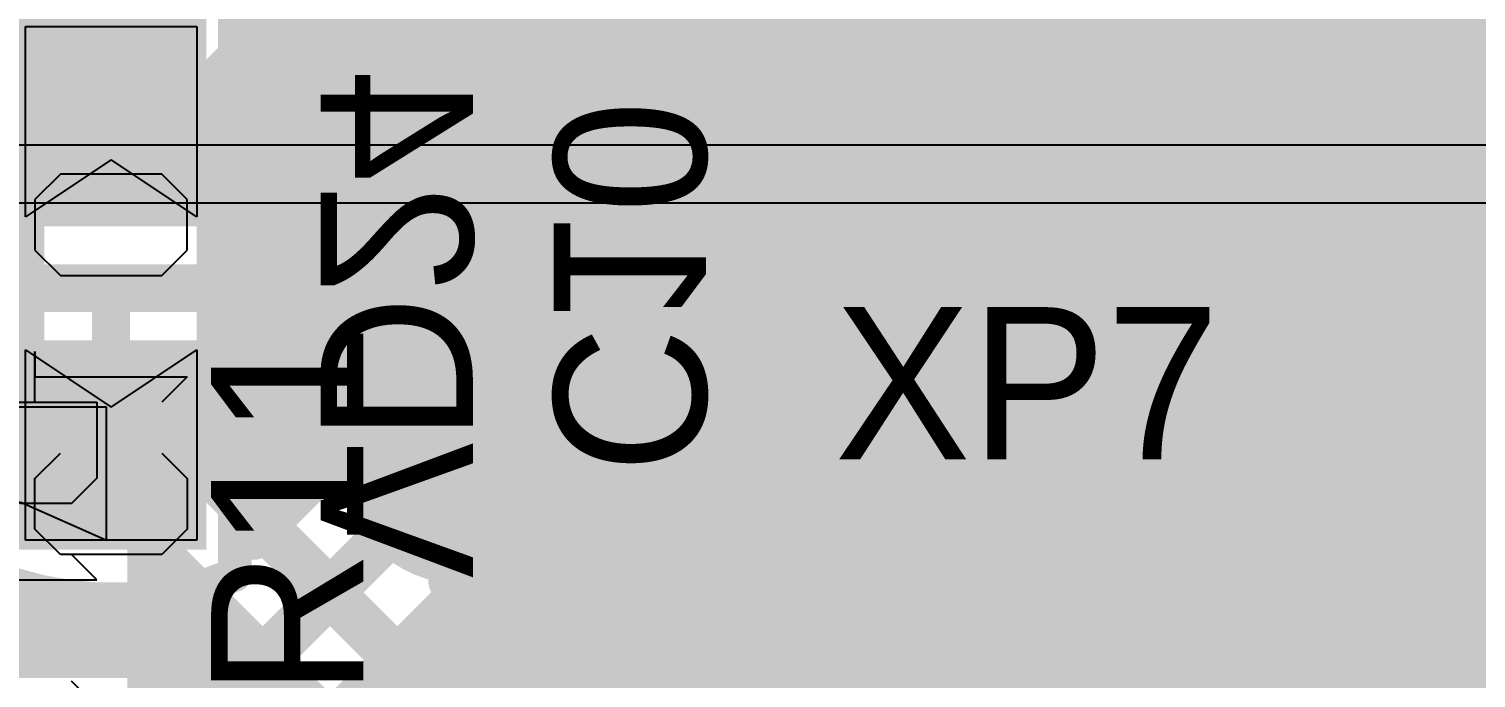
# Model space of a CAD drawing. Header units: millimetres. Extents: x 0.11 to 5.67, y 0.55 to 4.24.
# Drawn here: x 2.3698 to 2.6691, y 1.0856 to 1.22 of the extents above; entities that cross this region are included whole.
import ezdxf

# ---------------------------------------------------------------- set-up
doc = ezdxf.new("R2010")
doc.units = ezdxf.units.MM
doc.header["$MEASUREMENT"] = 0
for name, color, linetype in [('BottomLayer', 5, 'Continuous'), ('BottomOverlay', 54, 'Continuous'), ('BottomPaste', 16, 'Continuous'), ('BottomSolder', 6, 'Continuous'), ('InternalPlane1', 76, 'Continuous'), ('InternalPlane2', 16, 'Continuous'), ('Mechanical3', 76, 'Continuous'), ('MultiLayer', 9, 'Continuous'), ('TopLayer', 1, 'Continuous'), ('TopOverlay', 2, 'Continuous'), ('TopPaste', 8, 'Continuous'), ('TopSolder', 216, 'Continuous'), ('ViaHoleLayer', 16, 'Continuous')]:
    doc.layers.add(name, color=color, linetype=linetype)

# ---------------------------------------------------------------- blocks, each defined once
blk = doc.blocks.new('SCVW06A25020_35')
at = {"layer": 'TopOverlay', "const_width": 0.00787}
for points in [[(-0.03469, 0.34685), (-0.03469, 0.48858)], [(-0.03469, 0.34685), (0.05587, 0.34685)], [(0.05587, -0.03898), (0.05587, 0.34685)]]:
    blk.add_lwpolyline(points, dxfattribs=at)
at = {"layer": 'TopOverlay', "const_width": 0.00394}
for points in [[(-0.03665, 0.34685, 1), (-0.03272, 0.34685, 1)], [(-0.03665, 0.34685, 1), (-0.03272, 0.34685, 1)], [(0.0539, 0.34685, 1), (0.05783, 0.34685, 1)], [(0.0539, 0.34685, 1), (0.05783, 0.34685, 1)]]:
    blk.add_lwpolyline(points, format="xyb", close=True, dxfattribs=at)
blk = doc.blocks.new('RC0603_165')
at = {"layer": 'Mechanical3'}
for p, q in [((-0.04528, -0.01575), (-0.04528, 0.01574)), ((-0.04528, 0.01574), (-0.02953, 0.01574)), ((-0.02953, 0.01574), (-0.02429, 0.01049)), ((-0.00854, 0.01574), (-0.01379, 0.01049)), ((-0.00854, -0.01575), (-0.00854, 0.01574)), ((0.0177, 0.01574), (0.01245, 0.01049)), ((0.0177, -0.01575), (0.0177, 0.01574)), ((-0.02429, 0.01049), (-0.02429, -0.00001)), ((-0.02429, -0.00001), (-0.02953, -0.00525)), ((-0.02953, -0.00525), (-0.04528, -0.00525)), ((-0.03478, -0.00525), (-0.02429, -0.01575)), ((-0.01379, -0.01575), (-0.00329, -0.01575)), ((-0.00329, -0.01575), (-0.00854, -0.01575)), ((0.01245, -0.01575), (0.02294, -0.01575)), ((0.02294, -0.01575), (0.0177, -0.01575))]:
    blk.add_line(p, q, dxfattribs=at)
at = {"layer": 'TopLayer'}
for points in [[(-0.04429, -0.01772), (-0.01673, -0.01772), (-0.04429, 0.01772), (-0.01673, 0.01772)], [(0.04427, 0.01772), (0.01671, 0.01772), (0.04427, -0.01772), (0.01671, -0.01772)]]:
    blk.add_solid(points, dxfattribs=at)
at = {"layer": 'TopOverlay', "const_width": 0.00701}
for points in [[(-0.05217, -0.02559), (-0.05217, 0.02559)], [(0.05217, 0.02559), (-0.05217, 0.02559)], [(0.05217, -0.02559), (0.05217, 0.02559)], [(0.05217, -0.02559), (-0.05217, -0.02559)]]:
    blk.add_lwpolyline(points, dxfattribs=at)
at = {"layer": 'TopOverlay', "const_width": 0.0035}
for points in [[(-0.05392, 0.02559, 1), (-0.05041, 0.02559, 1)], [(-0.05392, 0.02559, 1), (-0.05041, 0.02559, 1)], [(0.05041, 0.02559, 1), (0.05392, 0.02559, 1)], [(0.05041, 0.02559, 1), (0.05392, 0.02559, 1)], [(-0.05392, -0.02559, 1), (-0.05041, -0.02559, 1)], [(-0.05392, -0.02559, 1), (-0.05041, -0.02559, 1)], [(0.05041, -0.02559, 1), (0.05392, -0.02559, 1)], [(0.05041, -0.02559, 1), (0.05392, -0.02559, 1)]]:
    blk.add_lwpolyline(points, format="xyb", close=True, dxfattribs=at)
at = {"layer": 'TopPaste'}
for p, q in [((-0.04429, 0.01772), (-0.04429, -0.01772)), ((-0.01673, 0.01772), (-0.04429, 0.01772)), ((-0.02461, 0), (-0.01673, 0.01772)), ((0.04427, 0.01772), (0.01671, 0.01772)), ((0.01671, 0.01772), (0.02458, 0)), ((0.04427, -0.01772), (0.04427, 0.01772)), ((-0.01673, -0.01772), (-0.02461, 0)), ((0.02458, 0), (0.01671, -0.01772)), ((-0.04429, -0.01772), (-0.01673, -0.01772)), ((0.01671, -0.01772), (0.04427, -0.01772))]:
    blk.add_line(p, q, dxfattribs=at)
at = {"layer": 'TopSolder'}
for points in [[(-0.04626, -0.01969), (-0.01476, -0.01969), (-0.04626, 0.01969), (-0.01476, 0.01969)], [(0.04624, 0.01969), (0.01474, 0.01969), (0.04624, -0.01969), (0.01474, -0.01969)]]:
    blk.add_solid(points, dxfattribs=at)
blk = doc.blocks.new('CC0603_B_269')
at = {"layer": 'BottomLayer'}
for points in [[(-0.05315, -0.01772), (-0.01378, -0.01772), (-0.05315, 0.01772), (-0.01378, 0.01772)], [(0.05315, 0.01772), (0.01378, 0.01772), (0.05315, -0.01772), (0.01378, -0.01772)]]:
    blk.add_solid(points, dxfattribs=at)
at = {"layer": 'BottomOverlay', "const_width": 0.00701}
for points in [[(-0.06031, -0.02558, -0.201181), (-0.06035, 0.02547)], [(0.06042, 0.02547, -0.201181), (0.06038, -0.02558)]]:
    blk.add_lwpolyline(points, format="xyb", dxfattribs=at)
at = {"layer": 'BottomOverlay', "const_width": 0.0035}
for points in [[(-0.0621, 0.02547, 1), (-0.0586, 0.02547, 1)], [(-0.06172, 0.0255, 1), (-0.05821, 0.0255, 1)], [(0.05828, 0.0255, 1), (0.06179, 0.0255, 1)], [(0.05867, 0.02547, 1), (0.06217, 0.02547, 1)], [(-0.06206, -0.02558, 1), (-0.05856, -0.02558, 1)], [(-0.06179, -0.02559, 1), (-0.05829, -0.02559, 1)], [(0.05829, -0.02559, 1), (0.06179, -0.02559, 1)], [(0.05863, -0.02558, 1), (0.06213, -0.02558, 1)]]:
    blk.add_lwpolyline(points, format="xyb", close=True, dxfattribs=at)
at = {"layer": 'BottomOverlay', "const_width": 0.00701}
for points in [[(-0.05996, 0.0255), (0.06004, 0.0255)], [(-0.06004, -0.02559), (0.06004, -0.02559)]]:
    blk.add_lwpolyline(points, dxfattribs=at)
at = {"layer": 'BottomPaste'}
for p, q in [((-0.05315, -0.01772), (-0.05315, 0.01772)), ((-0.05315, 0.01772), (-0.01378, 0.01772)), ((-0.01378, 0.01772), (-0.02559, 0)), ((0.02559, 0), (0.01378, 0.01772)), ((0.01378, 0.01772), (0.05315, 0.01772)), ((0.05315, 0.01772), (0.05315, -0.01772)), ((-0.02559, 0), (-0.01378, -0.01772)), ((0.01378, -0.01772), (0.02559, 0)), ((-0.01378, -0.01772), (-0.05315, -0.01772)), ((0.05315, -0.01772), (0.01378, -0.01772))]:
    blk.add_line(p, q, dxfattribs=at)
at = {"layer": 'BottomSolder'}
for points in [[(-0.05512, -0.01969), (-0.01181, -0.01969), (-0.05512, 0.01969), (-0.01181, 0.01969)], [(0.05512, 0.01969), (0.01181, 0.01969), (0.05512, -0.01969), (0.01181, -0.01969)]]:
    blk.add_solid(points, dxfattribs=at)
at = {"layer": 'Mechanical3'}
for p, q in [((-0.0561, 0.0105), (-0.05085, 0.01575)), ((-0.05085, 0.01575), (-0.04036, 0.01575)), ((-0.04036, 0.01575), (-0.03511, 0.0105)), ((-0.02462, 0.01575), (-0.01412, 0.01575)), ((-0.01412, 0.01575), (-0.01937, 0.01575)), ((-0.01937, 0.01575), (-0.01937, -0.01574)), ((0.00687, 0.01575), (0.00162, 0.0105)), ((0.01736, 0.01575), (0.00687, 0.01575)), ((0.02261, 0.0105), (0.01736, 0.01575)), ((-0.0561, -0.01049), (-0.0561, 0.0105)), ((0.00162, 0.0105), (0.00162, -0.01049)), ((0.02261, -0.01049), (0.02261, 0.0105)), ((-0.05085, -0.01574), (-0.0561, -0.01049)), ((-0.03511, -0.01049), (-0.04036, -0.01574)), ((-0.01937, -0.01574), (-0.02462, -0.01049)), ((0.00162, -0.01049), (0.00687, -0.01574)), ((0.01736, -0.01574), (0.02261, -0.01049)), ((-0.04036, -0.01574), (-0.05085, -0.01574)), ((0.00687, -0.01574), (0.01736, -0.01574))]:
    blk.add_line(p, q, dxfattribs=at)

msp = doc.modelspace()

# ---------------------------------------------------------------- linework, layer by layer
at = {"layer": 'BottomLayer'}
for points, const_width in [([(2.50689, 1.16043), (2.50689, 1.32972)], 0.01969), ([(2.48327, 1.17028), (2.48327, 1.31926)], 0.00787), ([(2.53051, 1.17028), (2.53051, 1.26476)], 0.00787), ([(2.38681, 1.20079), (2.38681, 1.23329)], 0.00984), ([(2.41831, 1.16732), (2.41831, 1.23425)], 0.00787), ([(2.53964, 1.0706), (2.69318, 1.22414)], 0.00787), ([(2.41831, 1.21948), (2.48327, 1.21948)], 0.00787), ([(2.53051, 1.21948), (2.68852, 1.21948)], 0.00787), ([(2.41831, 1.21161), (2.48327, 1.21161)], 0.00787), ([(2.53051, 1.21161), (2.68065, 1.21161)], 0.00787), ([(2.55217, 1.05807), (2.70571, 1.21161)], 0.00787), ([(2.41831, 1.20374), (2.48327, 1.20374)], 0.00787), ([(2.53051, 1.20374), (2.67278, 1.20374)], 0.00787), ([(2.41831, 1.19586), (2.48327, 1.19586)], 0.00787), ([(2.53051, 1.19586), (2.6649, 1.19586)], 0.00787), ([(2.41831, 1.18799), (2.48327, 1.18799)], 0.00787), ([(2.53051, 1.18799), (2.65703, 1.18799)], 0.00787), ([(2.41831, 1.18011), (2.48327, 1.18011)], 0.00787), ([(2.53051, 1.18011), (2.64915, 1.18011)], 0.00787), ([(2.41831, 1.17224), (2.48327, 1.17224)], 0.00787), ([(2.53051, 1.17224), (2.64128, 1.17224)], 0.00787), ([(2.66633, 1.17224), (3.45374, 1.17224)], 0.00787), ([(2.35531, 1.16732), (2.41831, 1.16732)], 0.00787), ([(2.35728, 1.16535), (2.41634, 1.16535)], 0.00787), ([(2.41634, 1.11405), (2.41634, 1.16535)], 0.00787), ([(2.41634, 1.16437), (2.4816, 1.16437)], 0.00787), ([(2.53218, 1.16437), (2.63341, 1.16437)], 0.00787), ([(2.65846, 1.16437), (3.46162, 1.16437)], 0.00787), ([(2.38681, 1.13386), (2.38681, 1.16142)], 0.00787), ([(2.41634, 1.15649), (2.4592, 1.15649)], 0.00787), ([(2.46009, 1.15649), (2.4816, 1.15649)], 0.00787), ([(2.53218, 1.15649), (2.62553, 1.15649)], 0.00787), ([(2.65059, 1.15649), (3.46949, 1.15649)], 0.00787), ([(2.41634, 1.14862), (2.44118, 1.14862)], 0.00787), ([(2.47812, 1.14862), (2.48419, 1.14862)], 0.00787), ([(2.52959, 1.14862), (2.61766, 1.14862)], 0.00787), ([(2.64271, 1.14862), (3.47737, 1.14862)], 0.00787), ([(2.41634, 1.14074), (2.43602, 1.14074)], 0.00787), ([(2.48327, 1.14074), (2.49054, 1.14074)], 0.00787), ([(2.52324, 1.14074), (2.60978, 1.14074)], 0.00787), ([(2.63484, 1.14074), (3.48524, 1.14074)], 0.00787), ([(2.36122, 1.13386), (2.38681, 1.13386)], 0.00787), ([(2.38681, 1.13386), (2.4124, 1.13386)], 0.00787), ([(2.41634, 1.13287), (2.43413, 1.13287)], 0.00787), ([(2.41634, 1.11405), (2.43407, 1.13178)], 0.00787), ([(2.41929, 1.09055), (2.45965, 1.13091)], 0.00984), ([(2.48516, 1.13287), (2.60191, 1.13287)], 0.00787), ([(2.62696, 1.13287), (3.49311, 1.13287)], 0.00787), ([(2.41634, 1.125), (2.42729, 1.125)], 0.00787), ([(2.48454, 1.125), (2.59404, 1.125)], 0.00787), ([(2.61909, 1.125), (3.50099, 1.125)], 0.00787), ([(2.41634, 1.11712), (2.41942, 1.11712)], 0.00787), ([(2.48121, 1.11712), (2.58616, 1.11712)], 0.00787), ([(2.61122, 1.11712), (3.50886, 1.11712)], 0.00787), ([(2.47328, 1.10925), (2.57829, 1.10925)], 0.00787), ([(2.60334, 1.10925), (3.51674, 1.10925)], 0.00787), ([(2.43251, 1.07733), (2.46052, 1.10533)], 0.00787), ([(2.45656, 1.10137), (2.57041, 1.10137)], 0.00787), ([(2.59547, 1.10137), (3.52461, 1.10137)], 0.00787), ([(2.35236, 1.09055), (2.41929, 1.09055)], 0.00984), ([(2.44869, 1.0935), (2.56254, 1.0935)], 0.00787), ([(2.58759, 1.0935), (3.53248, 1.0935)], 0.00787), ([(2.44081, 1.08563), (2.55467, 1.08563)], 0.00787), ([(2.57972, 1.08563), (3.54036, 1.08563)], 0.00787)]:
    msp.add_lwpolyline(points, dxfattribs=dict(at, const_width=const_width))
for points, const_width in [([(2.41634, 1.21948, 1), (2.42028, 1.21948, 1)], 0.00394), ([(2.4813, 1.21948, 1), (2.48524, 1.21948, 1)], 0.00394), ([(2.52854, 1.21948, 1), (2.53248, 1.21948, 1)], 0.00394), ([(2.41634, 1.21161, 1), (2.42028, 1.21161, 1)], 0.00394), ([(2.4813, 1.21161, 1), (2.48524, 1.21161, 1)], 0.00394), ([(2.52854, 1.21161, 1), (2.53248, 1.21161, 1)], 0.00394), ([(2.41634, 1.20374, 1), (2.42028, 1.20374, 1)], 0.00394), ([(2.4813, 1.20374, 1), (2.48524, 1.20374, 1)], 0.00394), ([(2.52854, 1.20374, 1), (2.53248, 1.20374, 1)], 0.00394), ([(2.67081, 1.20374, 1), (2.67474, 1.20374, 1)], 0.00394), ([(2.38435, 1.20079, 1), (2.38927, 1.20079, 1)], 0.00492), ([(2.41634, 1.19586, 1), (2.42028, 1.19586, 1)], 0.00394), ([(2.4813, 1.19586, 1), (2.48524, 1.19586, 1)], 0.00394), ([(2.52854, 1.19586, 1), (2.53248, 1.19586, 1)], 0.00394), ([(2.66293, 1.19586, 1), (2.66687, 1.19586, 1)], 0.00394), ([(2.41634, 1.18799, 1), (2.42028, 1.18799, 1)], 0.00394), ([(2.4813, 1.18799, 1), (2.48524, 1.18799, 1)], 0.00394), ([(2.52854, 1.18799, 1), (2.53248, 1.18799, 1)], 0.00394), ([(2.65506, 1.18799, 1), (2.659, 1.18799, 1)], 0.00394), ([(2.41634, 1.18011, 1), (2.42028, 1.18011, 1)], 0.00394), ([(2.4813, 1.18011, 1), (2.48524, 1.18011, 1)], 0.00394), ([(2.52854, 1.18011, 1), (2.53248, 1.18011, 1)], 0.00394), ([(2.64719, 1.18011, 1), (2.65112, 1.18011, 1)], 0.00394), ([(2.41634, 1.17224, 1), (2.42028, 1.17224, 1)], 0.00394), ([(2.4813, 1.17224, 1), (2.48524, 1.17224, 1)], 0.00394), ([(2.52854, 1.17224, 1), (2.53248, 1.17224, 1)], 0.00394), ([(2.63931, 1.17224, 1), (2.64325, 1.17224, 1)], 0.00394), ([(2.66437, 1.17224, 1), (2.6683, 1.17224, 1)], 0.00394), ([(2.4813, 1.17028, 1), (2.48524, 1.17028, 1)], 0.00394), ([(2.4813, 1.17028, 1), (2.48524, 1.17028, 1)], 0.00394), ([(2.52854, 1.17028, 1), (2.53248, 1.17028, 1)], 0.00394), ([(2.52854, 1.17028, 1), (2.53248, 1.17028, 1)], 0.00394), ([(2.41634, 1.16732, 1), (2.42028, 1.16732, 1)], 0.00394), ([(2.41634, 1.16732, 1), (2.42028, 1.16732, 1)], 0.00394), ([(2.50098, 1.16043, 1), (2.5128, 1.16043, 1)], 0.01181), ([(2.50197, 1.16043, 1), (2.51181, 1.16043, 1)], 0.00984), ([(2.41437, 1.16535, 1), (2.41831, 1.16535, 1)], 0.00394), ([(2.41437, 1.16535, 1), (2.41831, 1.16535, 1)], 0.00394), ([(2.41437, 1.16437, 1), (2.41831, 1.16437, 1)], 0.00394), ([(2.47963, 1.16437, 1), (2.48357, 1.16437, 1)], 0.00394), ([(2.53021, 1.16437, 1), (2.53414, 1.16437, 1)], 0.00394), ([(2.63144, 1.16437, 1), (2.63537, 1.16437, 1)], 0.00394), ([(2.65649, 1.16437, 1), (2.66043, 1.16437, 1)], 0.00394), ([(2.38484, 1.16142, 1), (2.38878, 1.16142, 1)], 0.00394), ([(2.53051, 1.16043, 1), (2.53445, 1.16043, 1)], 0.00394), ([(2.53051, 1.16043, 1), (2.53445, 1.16043, 1)], 0.00394), ([(2.41437, 1.15649, 1), (2.41831, 1.15649, 1)], 0.00394), ([(2.45723, 1.15649, 1), (2.46117, 1.15649, 1)], 0.00394), ([(2.45812, 1.15649, 1), (2.46206, 1.15649, 1)], 0.00394), ([(2.47964, 1.15649, 1), (2.48357, 1.15649, 1)], 0.00394), ([(2.53021, 1.15649, 1), (2.53414, 1.15649, 1)], 0.00394), ([(2.62356, 1.15649, 1), (2.6275, 1.15649, 1)], 0.00394), ([(2.64862, 1.15649, 1), (2.65256, 1.15649, 1)], 0.00394), ([(2.41437, 1.14862, 1), (2.41831, 1.14862, 1)], 0.00394), ([(2.43921, 1.14862, 1), (2.44314, 1.14862, 1)], 0.00394), ([(2.47615, 1.14862, 1), (2.48008, 1.14862, 1)], 0.00394), ([(2.48222, 1.14862, 1), (2.48616, 1.14862, 1)], 0.00394), ([(2.52762, 1.14862, 1), (2.53156, 1.14862, 1)], 0.00394), ([(2.61569, 1.14862, 1), (2.61963, 1.14862, 1)], 0.00394), ([(2.64074, 1.14862, 1), (2.64468, 1.14862, 1)], 0.00394), ([(2.41437, 1.14074, 1), (2.41831, 1.14074, 1)], 0.00394), ([(2.43405, 1.14074, 1), (2.43799, 1.14074, 1)], 0.00394), ([(2.4813, 1.14074, 1), (2.48524, 1.14074, 1)], 0.00394), ([(2.48857, 1.14074, 1), (2.49251, 1.14074, 1)], 0.00394), ([(2.52127, 1.14074, 1), (2.52521, 1.14074, 1)], 0.00394), ([(2.60782, 1.14074, 1), (2.61175, 1.14074, 1)], 0.00394), ([(2.63287, 1.14074, 1), (2.63681, 1.14074, 1)], 0.00394), ([(2.45374, 1.13091, 1), (2.46555, 1.13091, 1)], 0.01181), ([(2.38484, 1.13386, 1), (2.38878, 1.13386, 1)], 0.00394), ([(2.38484, 1.13386, 1), (2.38878, 1.13386, 1)], 0.00394), ([(2.38484, 1.13386, 1), (2.38878, 1.13386, 1)], 0.00394), ([(2.41043, 1.13386, 1), (2.41437, 1.13386, 1)], 0.00394), ([(2.41437, 1.13287, 1), (2.41831, 1.13287, 1)], 0.00394), ([(2.4321, 1.13178, 1), (2.43604, 1.13178, 1)], 0.00394), ([(2.4321, 1.13178, 1), (2.43604, 1.13178, 1)], 0.00394), ([(2.43216, 1.13287, 1), (2.4361, 1.13287, 1)], 0.00394), ([(2.45719, 1.13091, 1), (2.46211, 1.13091, 1)], 0.00492), ([(2.48319, 1.13287, 1), (2.48713, 1.13287, 1)], 0.00394), ([(2.48327, 1.13091, 1), (2.4872, 1.13091, 1)], 0.00394), ([(2.48327, 1.13091, 1), (2.4872, 1.13091, 1)], 0.00394), ([(2.59994, 1.13287, 1), (2.60388, 1.13287, 1)], 0.00394), ([(2.625, 1.13287, 1), (2.62893, 1.13287, 1)], 0.00394), ([(2.41437, 1.125, 1), (2.41831, 1.125, 1)], 0.00394), ([(2.42532, 1.125, 1), (2.42926, 1.125, 1)], 0.00394), ([(2.48258, 1.125, 1), (2.48651, 1.125, 1)], 0.00394), ([(2.59207, 1.125, 1), (2.596, 1.125, 1)], 0.00394), ([(2.61712, 1.125, 1), (2.62106, 1.125, 1)], 0.00394), ([(2.41437, 1.11712, 1), (2.41831, 1.11712, 1)], 0.00394), ([(2.41745, 1.11712, 1), (2.42138, 1.11712, 1)], 0.00394), ([(2.47924, 1.11712, 1), (2.48318, 1.11712, 1)], 0.00394), ([(2.58419, 1.11712, 1), (2.58813, 1.11712, 1)], 0.00394), ([(2.60925, 1.11712, 1), (2.61319, 1.11712, 1)], 0.00394), ([(2.41437, 1.11405, 1), (2.41831, 1.11405, 1)], 0.00394), ([(2.41437, 1.11405, 1), (2.41831, 1.11405, 1)], 0.00394), ([(2.47131, 1.10925, 1), (2.47525, 1.10925, 1)], 0.00394), ([(2.57632, 1.10925, 1), (2.58026, 1.10925, 1)], 0.00394), ([(2.60137, 1.10925, 1), (2.60531, 1.10925, 1)], 0.00394), ([(2.45855, 1.10533, 1), (2.46249, 1.10533, 1)], 0.00394), ([(2.45855, 1.10533, 1), (2.46249, 1.10533, 1)], 0.00394), ([(2.45459, 1.10137, 1), (2.45853, 1.10137, 1)], 0.00394), ([(2.56845, 1.10137, 1), (2.57238, 1.10137, 1)], 0.00394), ([(2.5935, 1.10137, 1), (2.59744, 1.10137, 1)], 0.00394), ([(2.41683, 1.09055, 1), (2.42175, 1.09055, 1)], 0.00492), ([(2.41683, 1.09055, 1), (2.42175, 1.09055, 1)], 0.00492), ([(2.44672, 1.0935, 1), (2.45066, 1.0935, 1)], 0.00394), ([(2.56057, 1.0935, 1), (2.56451, 1.0935, 1)], 0.00394), ([(2.58563, 1.0935, 1), (2.58956, 1.0935, 1)], 0.00394), ([(2.43884, 1.08563, 1), (2.44278, 1.08563, 1)], 0.00394), ([(2.5527, 1.08563, 1), (2.55663, 1.08563, 1)], 0.00394), ([(2.57775, 1.08563, 1), (2.58169, 1.08563, 1)], 0.00394)]:
    msp.add_lwpolyline(points, format="xyb", close=True, dxfattribs=dict(at, const_width=const_width))
at = {"layer": 'BottomLayer', "const_width": 0.00787}
for points in [[(2.53248, 1.16043, -1.219804), (2.48327, 1.17028)], [(2.53051, 1.17028, -0.09902), (2.53248, 1.16043)], [(2.43407, 1.13178, -0.983119), (2.48524, 1.13091)], [(2.48524, 1.13091, -0.404276), (2.46052, 1.10533)]]:
    msp.add_lwpolyline(points, format="xyb", dxfattribs=at)
at = {"layer": 'InternalPlane1', "const_width": 0.02591}
for points in [[(2.49394, 1.16043, 1), (2.51984, 1.16043, 1)], [(2.44669, 1.13091, 1), (2.4726, 1.13091, 1)]]:
    msp.add_lwpolyline(points, format="xyb", close=True, dxfattribs=at)
at = {"layer": 'InternalPlane2'}
for p, q in [((4.06643, 1.19592), (2.32136, 1.19592)), ((2.3189, 1.184), (4.0689, 1.184))]:
    msp.add_line(p, q, dxfattribs=at)
at = {"layer": 'InternalPlane2', "const_width": 0.01181}
msp.add_lwpolyline([(2.3189, 1.18996), (3.74705, 1.18996)], dxfattribs=at)
at = {"layer": 'InternalPlane2', "const_width": 0.02591}
msp.add_lwpolyline([(2.44669, 1.13091, 1), (2.4726, 1.13091, 1)], format="xyb", close=True, dxfattribs=at)
at = {"layer": 'MultiLayer', "const_width": 0.01181}
for points in [[(2.50098, 1.16043, 1), (2.5128, 1.16043, 1)], [(2.45374, 1.13091, 1), (2.46555, 1.13091, 1)]]:
    msp.add_lwpolyline(points, format="xyb", close=True, dxfattribs=at)
at = {"layer": 'TopLayer'}
for points, const_width in [([(2.36811, 1.21358), (2.58465, 1.43012)], 0.00984), ([(2.40945, 1.20965), (2.54035, 1.34055)], 0.00984), ([(2.43406, 1.19882), (2.47933, 1.24409)], 0.00984), ([(2.45276, 1.19107), (2.48708, 1.22539)], 0.00787), ([(2.48117, 1.21948), (2.73249, 1.21948)], 0.00787), ([(2.36811, 1.12795), (2.36811, 1.21358)], 0.00984), ([(2.47329, 1.21161), (2.7342, 1.21161)], 0.00787), ([(2.40945, 1.12598), (2.40945, 1.20965)], 0.00984), ([(2.46542, 1.20374), (2.73789, 1.20374)], 0.00787), ([(2.43406, 1.15551), (2.43406, 1.19882)], 0.00984), ([(2.45755, 1.19586), (2.7444, 1.19586)], 0.00787), ([(2.45276, 1.16326), (2.45276, 1.19107)], 0.00787), ([(2.45276, 1.18799), (2.75772, 1.18799)], 0.00787), ([(2.45276, 1.18011), (2.49053, 1.18011)], 0.00787), ([(2.52325, 1.18011), (3.38497, 1.18011)], 0.00787), ([(2.45276, 1.17224), (2.48419, 1.17224)], 0.00787), ([(2.52959, 1.17224), (3.39285, 1.17224)], 0.00787), ([(2.45276, 1.16437), (2.4816, 1.16437)], 0.00787), ([(2.45276, 1.16326), (2.45952, 1.1565)], 0.00787), ([(2.53218, 1.16437), (3.40072, 1.16437)], 0.00787), ([(2.43406, 1.15551), (2.45866, 1.13091)], 0.00984), ([(2.46009, 1.15649), (2.4816, 1.15649)], 0.00787), ([(2.53218, 1.15649), (3.4086, 1.15649)], 0.00787), ([(2.47812, 1.14862), (2.48419, 1.14862)], 0.00787), ([(2.52959, 1.14862), (3.41647, 1.14862)], 0.00787), ([(2.48327, 1.14074), (2.49054, 1.14074)], 0.00787), ([(2.52324, 1.14074), (3.42434, 1.14074)], 0.00787), ([(2.45866, 1.13091), (2.45965, 1.13091)], 0.00984), ([(2.48516, 1.13287), (3.42913, 1.13287)], 0.00787), ([(2.40945, 1.12598), (2.45472, 1.08071)], 0.00984), ([(2.48454, 1.125), (3.42913, 1.125)], 0.00787), ([(2.48121, 1.11712), (2.92839, 1.11712)], 0.00787), ([(2.39961, 1.10938), (2.43254, 1.07644)], 0.00787), ([(2.39961, 1.10039), (2.39961, 1.10938)], 0.00787), ([(2.47328, 1.10925), (2.92268, 1.10925)], 0.00787), ([(2.45635, 1.10553), (2.46795, 1.09393)], 0.00787), ([(2.33661, 1.10039), (2.39961, 1.10039)], 0.00787), ([(2.39961, 1.10137), (2.40761, 1.10137)], 0.00787), ([(2.46051, 1.10137), (2.92045, 1.10137)], 0.00787), ([(2.33661, 1.09451), (2.39961, 1.09451)], 0.00787), ([(2.39961, 1.04134), (2.39961, 1.09451)], 0.00787), ([(2.39961, 1.0935), (2.41549, 1.0935)], 0.00787), ([(2.46837, 1.0935), (2.92075, 1.0935)], 0.00787), ([(2.39961, 1.08563), (2.42336, 1.08563)], 0.00787), ([(2.47277, 1.08563), (2.92371, 1.08563)], 0.00787), ([(2.45472, 1.02264), (2.45472, 1.08071)], 0.00984)]:
    msp.add_lwpolyline(points, dxfattribs=dict(at, const_width=const_width))
for points, const_width in [([(2.4792, 1.21948, 1), (2.48314, 1.21948, 1)], 0.00394), ([(2.36565, 1.21358, 1), (2.37057, 1.21358, 1)], 0.00492), ([(2.36565, 1.21358, 1), (2.37057, 1.21358, 1)], 0.00492), ([(2.47132, 1.21161, 1), (2.47526, 1.21161, 1)], 0.00394), ([(2.40699, 1.20965, 1), (2.41191, 1.20965, 1)], 0.00492), ([(2.40699, 1.20965, 1), (2.41191, 1.20965, 1)], 0.00492), ([(2.46345, 1.20374, 1), (2.46739, 1.20374, 1)], 0.00394), ([(2.43159, 1.19882, 1), (2.43652, 1.19882, 1)], 0.00492), ([(2.43159, 1.19882, 1), (2.43652, 1.19882, 1)], 0.00492), ([(2.45558, 1.19586, 1), (2.45951, 1.19586, 1)], 0.00394), ([(2.45079, 1.19107, 1), (2.45472, 1.19107, 1)], 0.00394), ([(2.45079, 1.19107, 1), (2.45472, 1.19107, 1)], 0.00394), ([(2.45079, 1.18799, 1), (2.45472, 1.18799, 1)], 0.00394), ([(2.53248, 1.16043, 1), (2.4813, 1.16043, 1)], 0.00787), ([(2.45079, 1.18011, 1), (2.45472, 1.18011, 1)], 0.00394), ([(2.48856, 1.18011, 1), (2.4925, 1.18011, 1)], 0.00394), ([(2.52128, 1.18011, 1), (2.52521, 1.18011, 1)], 0.00394), ([(2.45079, 1.17224, 1), (2.45472, 1.17224, 1)], 0.00394), ([(2.48222, 1.17224, 1), (2.48615, 1.17224, 1)], 0.00394), ([(2.52763, 1.17224, 1), (2.53156, 1.17224, 1)], 0.00394), ([(2.50098, 1.16043, 1), (2.5128, 1.16043, 1)], 0.01181), ([(2.45079, 1.16437, 1), (2.45472, 1.16437, 1)], 0.00394), ([(2.45079, 1.16326, 1), (2.45472, 1.16326, 1)], 0.00394), ([(2.45079, 1.16326, 1), (2.45472, 1.16326, 1)], 0.00394), ([(2.47963, 1.16437, 1), (2.48357, 1.16437, 1)], 0.00394), ([(2.53021, 1.16437, 1), (2.53414, 1.16437, 1)], 0.00394), ([(2.47933, 1.16043, 1), (2.48327, 1.16043, 1)], 0.00394), ([(2.53051, 1.16043, 1), (2.53445, 1.16043, 1)], 0.00394), ([(2.43159, 1.15551, 1), (2.43652, 1.15551, 1)], 0.00492), ([(2.43159, 1.15551, 1), (2.43652, 1.15551, 1)], 0.00492), ([(2.45755, 1.1565, 1), (2.46149, 1.1565, 1)], 0.00394), ([(2.45755, 1.1565, 1), (2.46149, 1.1565, 1)], 0.00394), ([(2.45812, 1.15649, 1), (2.46206, 1.15649, 1)], 0.00394), ([(2.47964, 1.15649, 1), (2.48357, 1.15649, 1)], 0.00394), ([(2.53021, 1.15649, 1), (2.53414, 1.15649, 1)], 0.00394), ([(2.47615, 1.14862, 1), (2.48008, 1.14862, 1)], 0.00394), ([(2.48222, 1.14862, 1), (2.48616, 1.14862, 1)], 0.00394), ([(2.52762, 1.14862, 1), (2.53156, 1.14862, 1)], 0.00394), ([(2.4813, 1.14074, 1), (2.48524, 1.14074, 1)], 0.00394), ([(2.48857, 1.14074, 1), (2.49251, 1.14074, 1)], 0.00394), ([(2.52127, 1.14074, 1), (2.52521, 1.14074, 1)], 0.00394), ([(2.45374, 1.13091, 1), (2.46555, 1.13091, 1)], 0.01181), ([(2.4562, 1.13091, 1), (2.46112, 1.13091, 1)], 0.00492), ([(2.4562, 1.13091, 1), (2.46112, 1.13091, 1)], 0.00492), ([(2.45719, 1.13091, 1), (2.46211, 1.13091, 1)], 0.00492), ([(2.48319, 1.13287, 1), (2.48713, 1.13287, 1)], 0.00394), ([(2.48327, 1.13091, 1), (2.4872, 1.13091, 1)], 0.00394), ([(2.48327, 1.13091, 1), (2.4872, 1.13091, 1)], 0.00394), ([(2.36565, 1.12795, 1), (2.37057, 1.12795, 1)], 0.00492), ([(2.40699, 1.12598, 1), (2.41191, 1.12598, 1)], 0.00492), ([(2.40699, 1.12598, 1), (2.41191, 1.12598, 1)], 0.00492), ([(2.48258, 1.125, 1), (2.48651, 1.125, 1)], 0.00394), ([(2.47924, 1.11712, 1), (2.48318, 1.11712, 1)], 0.00394), ([(2.39764, 1.10938, 1), (2.40157, 1.10938, 1)], 0.00394), ([(2.39764, 1.10938, 1), (2.40157, 1.10938, 1)], 0.00394), ([(2.47131, 1.10925, 1), (2.47525, 1.10925, 1)], 0.00394), ([(2.45438, 1.10553, 1), (2.45832, 1.10553, 1)], 0.00394), ([(2.45438, 1.10553, 1), (2.45832, 1.10553, 1)], 0.00394), ([(2.39764, 1.10137, 1), (2.40157, 1.10137, 1)], 0.00394), ([(2.39764, 1.10039, 1), (2.40157, 1.10039, 1)], 0.00394), ([(2.39764, 1.10039, 1), (2.40157, 1.10039, 1)], 0.00394), ([(2.40564, 1.10137, 1), (2.40958, 1.10137, 1)], 0.00394), ([(2.45854, 1.10137, 1), (2.46247, 1.10137, 1)], 0.00394), ([(2.39764, 1.09451, 1), (2.40157, 1.09451, 1)], 0.00394), ([(2.39764, 1.09451, 1), (2.40157, 1.09451, 1)], 0.00394), ([(2.39764, 1.0935, 1), (2.40157, 1.0935, 1)], 0.00394), ([(2.41352, 1.0935, 1), (2.41745, 1.0935, 1)], 0.00394), ([(2.46598, 1.09393, 1), (2.46992, 1.09393, 1)], 0.00394), ([(2.46598, 1.09393, 1), (2.46992, 1.09393, 1)], 0.00394), ([(2.46598, 1.09393, 1), (2.46992, 1.09393, 1)], 0.00394), ([(2.4664, 1.0935, 1), (2.47033, 1.0935, 1)], 0.00394), ([(2.39764, 1.08563, 1), (2.40157, 1.08563, 1)], 0.00394), ([(2.42139, 1.08563, 1), (2.42533, 1.08563, 1)], 0.00394), ([(2.4708, 1.08563, 1), (2.47474, 1.08563, 1)], 0.00394)]:
    msp.add_lwpolyline(points, format="xyb", close=True, dxfattribs=dict(at, const_width=const_width))
at = {"layer": 'TopLayer', "const_width": 0.00787}
for points in [[(2.45952, 1.1565, -0.415676), (2.48524, 1.13091)], [(2.48524, 1.13091, -0.452541), (2.45635, 1.10553)], [(2.46795, 1.09393, -0.198912), (2.47343, 1.08071)], [(2.46795, 1.09393, -0.198912), (2.47343, 1.08071)]]:
    msp.add_lwpolyline(points, format="xyb", dxfattribs=at)
at = {"layer": 'ViaHoleLayer', "const_width": 0.00591}
for points in [[(2.50394, 1.16043, 1), (2.50984, 1.16043, 1)], [(2.45669, 1.13091, 1), (2.4626, 1.13091, 1)]]:
    msp.add_lwpolyline(points, format="xyb", close=True, dxfattribs=at)

# ---------------------------------------------------------------- block references
for name, p, rotation in [('SCVW06A25020_35', (2.58193, 0.8372), 360), ('CC0603_B_269', (2.38681, 1.16732), 90), ('RC0603_165', (2.36811, 1.09744), 270)]:
    msp.add_blockref(name, p, dxfattribs=dict(rotation=rotation))

# ---------------------------------------------------------------- texts
at = {"layer": 'BottomOverlay', "text_generation_flag": 2}
for s, p in [('VD24', (2.43012, 1.1063)), ('C10', (2.47835, 1.12795))]:
    msp.add_text(s, height=0.031496, rotation=270, dxfattribs=at).set_placement(p)
at = {"layer": 'TopOverlay'}
msp.add_text('XP7', height=0.031496, dxfattribs=at).set_placement((2.53642, 1.13091))
msp.add_text('R11', height=0.031496, rotation=90, dxfattribs=at).set_placement((2.43898, 1.08169))

doc.saveas('drawing.dxf')
